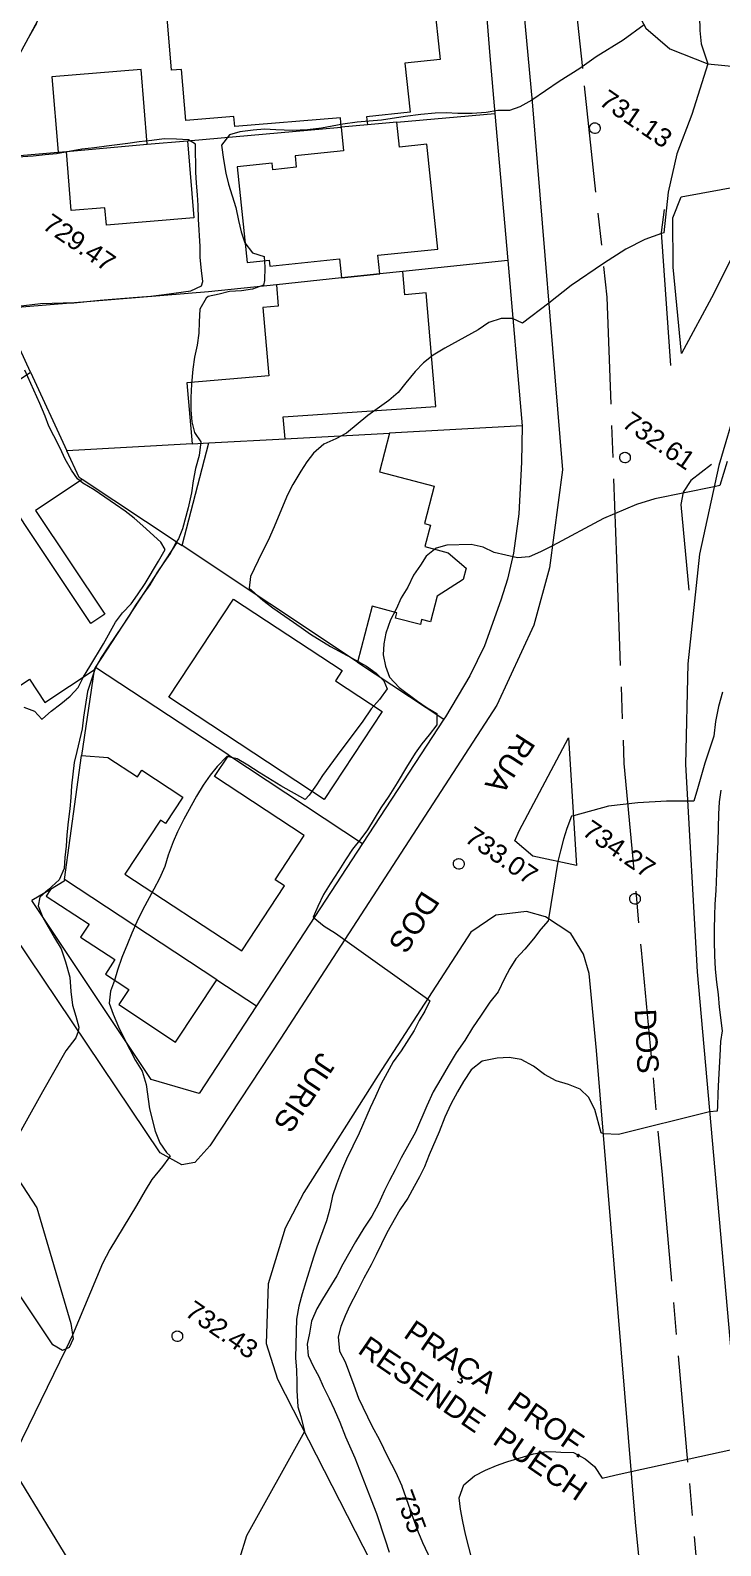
# Model space of a CAD drawing. Header units: metres. Extents: x 322294 to 7190115, y 7390841 to 10157759.
# Drawn here: x 323299.6 to 323364.2, y 7394125.7 to 7394267.6 of the extents above; entities that cross this region are included whole.
import ezdxf
from ezdxf.enums import TextEntityAlignment as Align

# ---------------------------------------------------------------- set-up
doc = ezdxf.new("R2010")
doc.units = ezdxf.units.M
doc.linetypes.add('T09', pattern=[17, 10, -2, 3, -2])
doc.layers.get('0').update_dxf_attribs({"lineweight": 18})
for name, color, linetype, lineweight in [('100_SIST_VIARIO_MEIO_FIO', 1, 'Continuous', 18), ('106_PRACAS_PARQUES_TOP', 7, 'Continuous', 18), ('108_SEP_FIS_CANT_CENT_ILHA', 7, 'Continuous', 18), ('160_P_SIMP_ASF_TOP', 7, 'Continuous', 18), ('206_MURO_E_MURO_ARRIMO', 7, 'Continuous', 18), ('214_PROJ_BEIRAL_EDIF', 10, 'Continuous', 18), ('508_LM_SETOR_FISCAL', 136, 'T09', 18), ('600_CURVA_MESTRA', 14, 'Continuous', 18), ('602_CURVA_MESTRA_TOP', 24, 'Continuous', 18), ('604_CURVA_INTERM', 7, 'Continuous', 18), ('606_PTO_COTADO', 7, 'Continuous', 18), ('608_PTO_COTADO_INTERVIA', 1, 'Continuous', 18), ('624_SEGM_CURVA_MESTRA', 14, 'Continuous', 18), ('626_SEGM_CURVA_INTERM', 7, 'Continuous', 18)]:
    doc.layers.add(name, color=color, linetype=linetype, lineweight=lineweight)
doc.styles.add('Style-Arial', font='arial.ttf', dxfattribs={"height": 1.75})

# ---------------------------------------------------------------- blocks, each defined once
blk = doc.blocks.new('SP10')
at = {"color": 0, "linetype": 'Continuous'}
blk.add_lwpolyline([(-0.03, -0.51), (-0.14, -0.49), (-0.24, -0.46), (-0.31, -0.42), (-0.35, -0.39), (-0.42, -0.31), (-0.47, -0.24), (-0.51, -0.15), (-0.52, -0.09), (-0.52, 0.03), (-0.51, 0.11), (-0.48, 0.2), (-0.44, 0.27), (-0.4, 0.33), (-0.32, 0.39), (-0.23, 0.44), (-0.15, 0.48), (-0.1, 0.48), (-0.03, 0.48), (0.08, 0.48), (0.19, 0.44), (0.27, 0.4), (0.35, 0.32), (0.41, 0.23), (0.46, 0.11), (0.48, 0.03), (0.48, -0.03), (0.47, -0.08), (0.44, -0.21), (0.38, -0.3), (0.31, -0.38), (0.23, -0.44), (0.1, -0.49), (0.02, -0.51)], close=True, dxfattribs=at)

msp = doc.modelspace()

# ---------------------------------------------------------------- linework, layer by layer
at = {"layer": '100_SIST_VIARIO_MEIO_FIO'}
for points in [[(323348.588, 7394329.033), (323354.995, 7394271.887), (323357.194, 7394267.775), (323359.428, 7394265.848), (323363.008, 7394264.434), (323365.883, 7394264.167), (323368.386, 7394264.568), (323372.075, 7394266.161), (323375.566, 7394268.404), (323387.417, 7394285.059), (323395.982, 7394297.361)], [(323340.917, 7394321.395), (323346.534, 7394260.891), (323349.392, 7394226.436), (323348.162, 7394217.253), (323346.7, 7394211.882), (323343.235, 7394204.414), (323323.025, 7394173.216), (323316.35, 7394163.15), (323314.957, 7394161.577), (323313.731, 7394161.365), (323311.705, 7394162.481), (323270.545, 7394223.708), (323248.161, 7394257.158), (323240.175, 7394269.35)], [(323402.467, 7394293.027), (323396.959, 7394284.669), (323379.983, 7394260.392), (323373.124, 7394249.782), (323369.878, 7394242.772), (323365.752, 7394232.659), (323364.018, 7394226.847), (323362.228, 7394218.531), (323361.124, 7394208.274), (323360.9, 7394198.864), (323362.004, 7394179.452), (323367.355, 7394119.089), (323368.904, 7394099.446), (323369.018, 7394079.171), (323369.147, 7394063.997)]]:
    msp.add_lwpolyline(points, dxfattribs=at)
msp.add_lwpolyline([(323356.218, 7394127.898), (323352.586, 7394172.079), (323351.899, 7394179.281), (323351.35, 7394181.098), (323350.169, 7394183.014), (323347.812, 7394184.584), (323346.016, 7394185.087), (323343.136, 7394184.732), (323340.791, 7394183.157), (323332.138, 7394169.77), (323325.166, 7394158.771), (323323.412, 7394155.449), (323321.842, 7394150.211), (323321.637, 7394144.632), (323322.713, 7394141.299), (323351.025, 7394085.911), (323359.667, 7394069.421), (323360.466, 7394069.061), (323361.195, 7394070.512), (323357.191, 7394118.209)], close=True, dxfattribs=at)
at = {"layer": '108_SEP_FIS_CANT_CENT_ILHA'}
for points in [[(323228.882, 7394260.837), (323230.395, 7394261.18), (323239.177, 7394249.01), (323289.733, 7394173.291), (323300.152, 7394157.33), (323303.356, 7394146.502), (323303.557, 7394145.07), (323303.208, 7394144.259), (323302.565, 7394143.993), (323301.66, 7394144.507), (323228.625, 7394254.059), (323227.173, 7394257.198), (323227.685, 7394259.444)], [(323366.127, 7394253.025), (323368.162, 7394253.028), (323368.012, 7394251.912), (323363.559, 7394242.934), (323360.523, 7394237.339), (323359.741, 7394245.426), (323359.717, 7394250.046), (323360.496, 7394251.988)], [(323345.325, 7394192.638), (323349.955, 7394201.335), (323350.705, 7394189.389), (323346.618, 7394190.273), (323344.925, 7394191.716)], [(323319.419, 7393945.96), (323322.303, 7393951.922), (323323.678, 7393957.414), (323323.359, 7393965.977), (323314.908, 7394045.605), (323309.426, 7394099.052), (323307.688, 7394116.227), (323306.417, 7394119.008), (323296.625, 7394134.99), (323295.785, 7394135.517), (323295.012, 7394135.092), (323295.287, 7394129.258), (323304.486, 7394041.215), (323311.65, 7393973.044), (323315.219, 7393944.282), (323315.625, 7393943.21), (323316.598, 7393942.854), (323317.791, 7393943.745)]]:
    msp.add_lwpolyline(points, close=True, dxfattribs=at)
for points in [[(323358.9, 7394250.823), (323358.643, 7394248.645), (323359.504, 7394236.209)], [(323363.354, 7394226.949), (323361.408, 7394225.443), (323360.686, 7394224.341), (323360.478, 7394223.177), (323361.221, 7394215.163)]]:
    msp.add_lwpolyline(points, dxfattribs=at)
at = {"layer": '206_MURO_E_MURO_ARRIMO'}
for p, q in [((323341.902, 7394273.638), (323342.569, 7394265.202)), ((323342.569, 7394265.202), (323343.046, 7394259.788)), ((323343.046, 7394259.788), (323344.259, 7394246.034)), ((323344.259, 7394246.034), (323345.624, 7394230.548)), ((323345.624, 7394230.548), (323345.546, 7394227.169)), ((323345.546, 7394227.169), (323345.315, 7394222.331)), ((323345.315, 7394222.331), (323344.814, 7394218.636)), ((323344.814, 7394218.636), (323344.235, 7394216.208)), ((323344.235, 7394216.208), (323343.615, 7394214.232)), ((323343.615, 7394214.232), (323342.076, 7394209.961)), ((323342.076, 7394209.961), (323340.723, 7394207.158)), ((323340.723, 7394207.158), (323338.423, 7394203.302)), ((323338.282, 7394203.087), (323330.666, 7394191.465)), ((323338.423, 7394203.302), (323338.282, 7394203.087)), ((323330.666, 7394191.465), (323320.731, 7394176.249)), ((323310.88, 7394169.343), (323299.689, 7394186.12)), ((323320.731, 7394176.249), (323315.371, 7394168.041)), ((323315.371, 7394168.041), (323310.88, 7394169.343))]:
    msp.add_line(p, q, dxfattribs=at)
for points in [[(323333.869, 7394258.98), (323343.046, 7394259.788)], [(323314.262, 7394257.252), (323328.663, 7394258.521)], [(323293.143, 7394255.392), (323302.158, 7394256.186)], [(323344.259, 7394246.034), (323334.448, 7394245.01)], [(323322.594, 7394243.772), (323316.243, 7394243.109), (323296.843, 7394241.515)], [(323299.581, 7394235.581), (323302.973, 7394228.229)], [(323345.624, 7394230.548), (323333.194, 7394229.872)], [(323314.703, 7394228.867), (323302.973, 7394228.229)], [(323304.399, 7394225.547), (323304.126, 7394225.729), (323302.973, 7394228.229)], [(323313.311, 7394219.64), (323313.764, 7394219.34)], [(323330.202, 7394208.443), (323338.282, 7394203.087)], [(323302.747, 7394188.084), (323304.361, 7394199.689)], [(323318.13, 7394199.715), (323330.666, 7394191.465)], [(323301.459, 7394187.144), (323299.689, 7394186.12)], [(323317.006, 7394178.7), (323320.731, 7394176.249)]]:
    msp.add_lwpolyline(points, dxfattribs=at)
at = {"layer": '214_PROJ_BEIRAL_EDIF'}
for points in [[(323285.1, 7394260.472), (323293.79, 7394267.206), (323292.726, 7394268.579), (323299.112, 7394273.528), (323298.335, 7394274.531), (323300.909, 7394276.526), (323302.922, 7394273.436), (323301.082, 7394270.042), (323293.143, 7394255.392), (323291.778, 7394252.872)], [(323331.124, 7394258.738), (323328.663, 7394258.521), (323328.59, 7394259.405), (323318.694, 7394258.592), (323318.617, 7394259.53), (323314.103, 7394259.159), (323313.711, 7394263.931), (323312.776, 7394263.854), (323312.187, 7394271.02), (323313.403, 7394271.127), (323315.66, 7394271.326), (323315.874, 7394269.272), (323317.738, 7394269.467), (323317.648, 7394270.336), (323334.133, 7394271.674), (323334.301, 7394270.114), (323337.352, 7394270.432), (323337.934, 7394264.859), (323334.638, 7394264.515), (323335.117, 7394259.928), (323331.044, 7394259.502)], [(323302.158, 7394256.186), (323302.935, 7394256.254), (323310.495, 7394256.92), (323309.921, 7394263.914), (323301.579, 7394263.228)], [(323328.685, 7394244.408), (323332.291, 7394244.784), (323332.109, 7394246.526), (323337.72, 7394247.112), (323336.695, 7394256.928), (323334.111, 7394256.658), (323333.869, 7394258.98), (323331.124, 7394258.738), (323328.663, 7394258.521), (323328.895, 7394256.296), (323324.341, 7394255.821), (323324.451, 7394254.764), (323322.28, 7394254.537), (323322.217, 7394255.141), (323318.927, 7394254.797), (323319.86, 7394245.86), (323321.917, 7394246.075), (323321.977, 7394245.507), (323328.499, 7394246.188)], [(323302.935, 7394256.254), (323310.495, 7394256.92), (323314.262, 7394257.252), (323314.857, 7394250.021), (323306.68, 7394249.349), (323306.547, 7394250.962), (323303.391, 7394250.703)], [(323334.448, 7394245.01), (323332.291, 7394244.784), (323328.685, 7394244.408), (323322.594, 7394243.772), (323322.766, 7394241.772), (323321.324, 7394241.647), (323321.877, 7394235.242), (323314.21, 7394234.58), (323314.703, 7394228.867), (323316.272, 7394228.952), (323323.409, 7394229.34), (323323.23, 7394231.406), (323337.523, 7394232.367), (323336.61, 7394242.999), (323334.636, 7394242.829)], [(323305.521, 7394207.708), (323305.66, 7394207.921), (323313.311, 7394219.64), (323304.399, 7394225.547), (323300.042, 7394222.637), (323306.535, 7394212.915), (323305.226, 7394212.041), (323292.613, 7394230.927), (323299.581, 7394235.581), (323298.07, 7394238.856), (323295.867, 7394237.369), (323286.825, 7394231.261), (323281.17, 7394227.442), (323282.457, 7394225.515), (323280.756, 7394224.379), (323294.631, 7394203.602), (323299.465, 7394206.831), (323300.927, 7394204.641)], [(323330.202, 7394208.443), (323313.764, 7394219.34), (323316.272, 7394228.952), (323323.409, 7394229.34), (323333.194, 7394229.872), (323332.249, 7394226.251), (323337.368, 7394224.915), (323336.452, 7394221.402), (323337.016, 7394221.255), (323336.493, 7394219.248), (323338.676, 7394218.678), (323340.379, 7394217.234), (323340.101, 7394216.168), (323337.655, 7394214.624), (323337.023, 7394212.2), (323336.198, 7394212.415), (323336.079, 7394211.956), (323333.743, 7394212.565), (323333.872, 7394213.058), (323331.563, 7394213.66)], [(323328.753, 7394207.638), (323328.122, 7394206.679), (323332.498, 7394203.8), (323327.086, 7394195.577), (323312.542, 7394205.148), (323318.584, 7394214.329)], [(323305.521, 7394207.708), (323304.361, 7394199.689), (323306.811, 7394199.514), (323309.577, 7394197.694), (323309.991, 7394198.325), (323313.835, 7394195.795), (323312.215, 7394193.333), (323311.731, 7394193.651), (323308.404, 7394188.594), (323319.351, 7394181.39), (323323.36, 7394187.482), (323322.48, 7394188.061), (323325.2, 7394192.194), (323316.813, 7394197.713), (323318.13, 7394199.715), (323305.66, 7394207.921)], [(323317.006, 7394178.7), (323302.747, 7394188.084), (323302.723, 7394187.913), (323301.459, 7394187.144), (323301.054, 7394186.529), (323305.056, 7394183.896), (323304.263, 7394182.691), (323307.477, 7394180.577), (323306.589, 7394179.229), (323308.772, 7394177.792), (323307.837, 7394176.371), (323313.165, 7394172.864)]]:
    msp.add_lwpolyline(points, close=True, dxfattribs=at)
at = {"layer": '508_LM_SETOR_FISCAL'}
msp.add_lwpolyline([(323343.065, 7394332.724), (323344.391, 7394325.283), (323348.357, 7394290.868), (323351.423, 7394262.391), (323353.555, 7394242.594), (323354.441, 7394218.108), (323355.134, 7394198.946), (323356.756, 7394181.451), (323358.706, 7394160.425), (323363.917, 7394101.855), (323364.928, 7394081.592), (323364.896, 7394060.351), (323367.232, 7394034.125), (323410.022, 7393965.034), (323429.652, 7393918.888), (323443.08, 7393868.642), (323448.918, 7393847.221), (323455.854, 7393821.418), (323456.737, 7393818.131), (323467.637, 7393781.957), (323472.177, 7393766.89), (323473.045, 7393761.884)], dxfattribs=at)
at = {"layer": '600_CURVA_MESTRA'}
for points, elevation in [([(323299.498, 7394267.097), (323300.167, 7394268.251)], 730), ([(323298.428, 7394241.77), (323300.504, 7394241.996), (323301.599, 7394242.055), (323302.636, 7394242.086), (323303.642, 7394242.08), (323306.101, 7394242.312), (323307.209, 7394242.428), (323309.604, 7394242.607), (323310.844, 7394242.706), (323312.091, 7394242.849), (323314.582, 7394243.206), (323315.589, 7394243.667), (323315.722, 7394244.061), (323315.585, 7394245.106), (323315.467, 7394246.308), (323315.474, 7394247.347), (323315.309, 7394249.898), (323315.283, 7394251.19), (323315.226, 7394252.192), (323315.125, 7394253.288), (323315.067, 7394254.321), (323315.017, 7394256.917), (323314.358, 7394257.338), (323313.231, 7394257.404), (323312.096, 7394257.419), (323310.947, 7394257.265), (323309.743, 7394257.136), (323308.684, 7394256.981), (323306.681, 7394256.739), (323305.563, 7394256.581), (323304.369, 7394256.454), (323301.999, 7394256.036), (323300.949, 7394255.94), (323299.81, 7394255.807), (323297.397, 7394255.658)], 730), ([(323298.94, 7394204.223), (323299.957, 7394203.849), (323300.629, 7394203.106), (323300.684, 7394203.137), (323301.514, 7394203.849), (323302.424, 7394204.528), (323303.278, 7394205.254), (323304.027, 7394206.069), (323304.532, 7394207.05), (323305.139, 7394208.023), (323306.397, 7394210.145), (323307.535, 7394212.16), (323308.173, 7394213.035), (323308.993, 7394213.896), (323309.608, 7394214.748), (323310.312, 7394215.801), (323311.569, 7394217.885), (323312.169, 7394218.98), (323311.768, 7394219.664), (323310.091, 7394221.191), (323309.273, 7394221.907), (323308.425, 7394222.575), (323307.52, 7394223.186), (323306.548, 7394223.876), (323305.522, 7394224.555), (323304.462, 7394225.196), (323303.983, 7394225.579), (323303.42, 7394226.419), (323302.832, 7394227.447), (323302.352, 7394228.466), (323301.75, 7394229.612), (323301.304, 7394230.52), (323300.956, 7394231.468), (323300.448, 7394232.648), (323299.041, 7394235.759)], 730), ([(323364.216, 7394196.455), (323364.056, 7394195.355), (323363.999, 7394194.21), (323363.949, 7394191.634), (323363.828, 7394189.471), (323363.745, 7394187.057), (323363.66, 7394185.758), (323363.636, 7394184.699), (323363.575, 7394183.427), (323363.576, 7394182.319), (323363.627, 7394180.972), (323363.698, 7394179.693), (323363.795, 7394178.475), (323363.95, 7394177.305), (323364.055, 7394176.128), (323364.335, 7394173.905), (323364.18, 7394172.917), (323364.134, 7394171.558), (323363.988, 7394169.348), (323363.934, 7394168.041), (323363.908, 7394166.855), (323363.872, 7394166.395), (323363.167, 7394166.331), (323354.618, 7394164.21), (323353.229, 7394164.26), (323353.001, 7394164.379), (323352.42, 7394166.561), (323351.833, 7394167.708), (323351.051, 7394168.451), (323349.955, 7394168.886), (323348.805, 7394169.22), (323347.689, 7394169.822), (323346.671, 7394170.601), (323345.511, 7394171.244), (323344.395, 7394171.429), (323343.261, 7394171.368), (323341.87, 7394171.07), (323340.841, 7394170.258), (323340.129, 7394169.172), (323339.565, 7394168.208), (323338.933, 7394167.056), (323338.38, 7394165.819), (323337.847, 7394164.453), (323336.905, 7394162.296), (323336.475, 7394161.192), (323336.005, 7394160.253), (323335.511, 7394159.325), (323334.895, 7394158.247), (323334.153, 7394157.15), (323332.939, 7394154.988), (323331.95, 7394152.929), (323331.478, 7394152.015), (323330.79, 7394150.76), (323330.145, 7394149.457), (323329.466, 7394148.202), (323329.025, 7394147.233), (323328.643, 7394146.246), (323328.394, 7394145.275), (323328.511, 7394143.935), (323329.033, 7394142.915), (323329.836, 7394140.747), (323330.294, 7394139.536), (323331.538, 7394136.943), (323332.245, 7394135.613), (323333.005, 7394134.045), (323333.765, 7394132.611), (323334.332, 7394131.309)], 735), ([(323336.062, 7394126.526), (323336.277, 7394125.998), (323337.317, 7394123.815)], 735)]:
    msp.add_lwpolyline(points, dxfattribs=dict(at, elevation=elevation))
at = {"layer": '604_CURVA_INTERM', "flags": 128}
for points, elevation in [([(323362.222, 7394268.91), (323362.244, 7394267.585), (323362.382, 7394266.316), (323363.002, 7394264.435), (323361.491, 7394259.698), (323360.099, 7394256.032), (323359.284, 7394252.437), (323358.865, 7394248.633), (323358.649, 7394248.564), (323357.105, 7394247.995), (323355.312, 7394247.111), (323353.216, 7394245.744), (323350.186, 7394243.68), (323348.098, 7394242.039), (323345.645, 7394240.156), (323344.714, 7394240.601), (323344.29, 7394240.607), (323343.642, 7394240.617), (323342.496, 7394240.234), (323341.483, 7394239.553), (323338.37, 7394237.824), (323337.286, 7394237.17), (323336.365, 7394236.453), (323335.591, 7394235.647), (323334.731, 7394234.571), (323333.987, 7394233.692), (323333.119, 7394232.916), (323331.155, 7394231.531), (323329.169, 7394229.883), (323328.171, 7394229.35), (323327.053, 7394228.829), (323326.075, 7394227.993), (323325.444, 7394227.182), (323324.877, 7394226.302), (323324.148, 7394225.056), (323323.645, 7394224.099), (323323.226, 7394223.131), (323322.382, 7394221.087), (323321.826, 7394219.808), (323321.248, 7394218.665), (323320.18, 7394216.436), (323320.05, 7394215.373), (323321.316, 7394214.233), (323322.27, 7394213.522), (323324.916, 7394211.662), (323325.794, 7394211.04), (323327.68, 7394209.911), (323329.963, 7394208.646), (323331.029, 7394208.057), (323331.949, 7394207.402), (323332.674, 7394206.686), (323332.967, 7394205.947), (323332.267, 7394204.937), (323331.488, 7394204.055), (323330.689, 7394202.912), (323328.284, 7394199.7), (323326.918, 7394197.83), (323326.351, 7394196.95), (323325.673, 7394195.967), (323325.285, 7394195.563), (323323.019, 7394196.841), (323320.981, 7394198.088), (323319.927, 7394198.793), (323318.918, 7394199.391), (323317.969, 7394199.605), (323317.055, 7394198.663), (323316.397, 7394197.837), (323315.751, 7394196.921), (323315.122, 7394195.886), (323313.938, 7394193.736), (323313.333, 7394192.546), (323312.933, 7394191.619), (323312.477, 7394190.364), (323312.161, 7394189.296), (323311.655, 7394188.184), (323311.135, 7394187.17), (323310.073, 7394185.199), (323309.54, 7394184.123), (323309.051, 7394183.042), (323308.641, 7394182.07), (323308.131, 7394180.782), (323307.73, 7394179.606), (323307.445, 7394178.623), (323307.077, 7394177.634), (323306.945, 7394176.492), (323307.307, 7394175.464), (323307.805, 7394174.285), (323308.273, 7394173.324), (323308.867, 7394172.157), (323309.414, 7394171.151), (323310.025, 7394170.128), (323310.391, 7394168.878), (323310.728, 7394166.598), (323311.256, 7394164.515), (323311.676, 7394163.437), (323312.306, 7394162.529), (323312.658, 7394162.203), (323312.53, 7394162.027), (323311.924, 7394161.197), (323310.949, 7394159.993), (323310.304, 7394158.979), (323309.504, 7394157.567), (323307.016, 7394153.435), (323306.3, 7394152.128), (323303.508, 7394145.417), (323302.868, 7394144.117), (323297.64, 7394133.333)], 732), ([(323357.026, 7394268.09), (323355.062, 7394266.664), (323352.533, 7394265.117), (323351.027, 7394264.023), (323349.086, 7394262.783), (323346.519, 7394261.053), (323345.407, 7394260.431), (323344.419, 7394260.082), (323343.321, 7394260.068), (323342.256, 7394259.896), (323340.938, 7394259.788), (323339.588, 7394259.812), (323338.509, 7394259.852), (323337.451, 7394259.816), (323336.117, 7394259.694), (323334.665, 7394259.508), (323332.427, 7394259.185), (323331.286, 7394259.091), (323330.174, 7394258.977), (323328.818, 7394258.794), (323326.835, 7394258.432), (323325.525, 7394258.285), (323324.121, 7394258.219), (323322.539, 7394258.267), (323321.482, 7394258.319), (323320.41, 7394258.25), (323319.175, 7394258.098), (323318.203, 7394257.816), (323317.467, 7394256.834), (323317.634, 7394255.49), (323317.862, 7394254.218), (323318.118, 7394253.176), (323318.793, 7394250.993), (323319.045, 7394249.789), (323319.297, 7394248.722), (323319.64, 7394247.705), (323320.358, 7394246.767), (323321.44, 7394246.412), (323321.531, 7394245.405), (323321.487, 7394244.169), (323321.385, 7394243.74), (323320.346, 7394243.363), (323319.333, 7394243.206), (323318.219, 7394243.137), (323317.231, 7394242.876), (323316.21, 7394242.668), (323316.008, 7394242.506), (323315.442, 7394241.467), (323315.358, 7394240.295), (323315.33, 7394239.237), (323315.178, 7394238.115), (323314.942, 7394236.973), (323314.766, 7394235.852), (323314.635, 7394234.467), (323314.597, 7394233.204), (323314.599, 7394232.054), (323314.665, 7394230.943), (323314.928, 7394229.921), (323315.526, 7394229.063), (323315.36, 7394227.773), (323315.035, 7394226.555), (323314.8, 7394225.408), (323314.64, 7394224.28), (323314.322, 7394222.878), (323313.791, 7394220.919), (323313.422, 7394219.98), (323313.205, 7394219.666), (323312.637, 7394218.602), (323312.056, 7394217.773), (323311.417, 7394216.792), (323310.759, 7394215.684), (323310.02, 7394214.676), (323309.391, 7394213.77), (323308.834, 7394212.841), (323308.163, 7394211.809), (323306.838, 7394209.863), (323306.203, 7394208.862), (323305.634, 7394207.828), (323304.909, 7394205.699), (323304.55, 7394203.266), (323304.416, 7394202.188), (323303.916, 7394200.072), (323303.671, 7394199.042), (323303.423, 7394196.862), (323303.354, 7394195.762), (323303.258, 7394194.687), (323303.102, 7394193.491), (323302.988, 7394192.269), (323302.911, 7394191.189), (323302.787, 7394190.139), (323302.711, 7394189.118), (323302.271, 7394188.059), (323301.214, 7394187.119), (323300.461, 7394186.438), (323300.284, 7394185.631), (323300.727, 7394184.521), (323301.806, 7394182.624), (323302.439, 7394181.588), (323302.862, 7394180.374), (323303.241, 7394178.933), (323303.357, 7394177.584), (323303.518, 7394176.33), (323303.817, 7394175.297), (323304.089, 7394174.266), (323304.052, 7394173.865), (323303.825, 7394173.25), (323302.885, 7394172.037), (323300.702, 7394168.189), (323297.185, 7394161.875)], 731), ([(323364.808, 7394227.23), (323364.134, 7394224.957), (323363.585, 7394224.838), (323358.05, 7394223.723), (323356.313, 7394223.2), (323353.216, 7394221.895), (323348.437, 7394219.307), (323347.343, 7394218.75), (323346.265, 7394218.3), (323345.187, 7394218.205), (323342.979, 7394218.684), (323341.973, 7394219.196), (323340.847, 7394219.434), (323338.573, 7394219.397), (323337.55, 7394219.105), (323336.616, 7394218.368), (323336.088, 7394217.503), (323335.435, 7394216.575), (323334.901, 7394215.458), (323334.291, 7394214.463), (323333.81, 7394213.4), (323333.298, 7394212.398), (323332.834, 7394211.146), (323332.649, 7394210.131), (323332.586, 7394209.131), (323332.822, 7394208.062), (323333.177, 7394207.028), (323334.09, 7394206.048), (323335.813, 7394204.791), (323336.713, 7394204.166), (323337.619, 7394203.612), (323337.61, 7394202.566), (323336.905, 7394201.627), (323336.231, 7394200.773), (323335.58, 7394199.915), (323334.766, 7394198.598), (323333.903, 7394197.133), (323333.12, 7394195.886), (323332.369, 7394194.796), (323331.13, 7394192.74), (323330.5, 7394191.902), (323329.715, 7394190.936), (323329.063, 7394189.937), (323328.456, 7394188.919), (323327.633, 7394187.677), (323327.018, 7394186.674), (323326.464, 7394185.545), (323326.047, 7394184.544), (323327.058, 7394183.718), (323328.127, 7394183.058), (323328.994, 7394182.434), (323336.749, 7394176.903), (323336.953, 7394176.718), (323336.5, 7394175.76), (323335.971, 7394174.882), (323335.487, 7394173.956), (323334.27, 7394172.054), (323333.536, 7394171.006), (323332.966, 7394169.996), (323332.405, 7394168.948), (323331.884, 7394167.781), (323331.379, 7394166.704), (323330.36, 7394164.342), (323329.177, 7394161.893), (323328.707, 7394160.794), (323328.225, 7394159.56), (323327.865, 7394158.476), (323327.592, 7394157.25), (323327.287, 7394156.13), (323326.396, 7394153.654), (323326.062, 7394152.711), (323325.368, 7394150.425), (323325.003, 7394149.289), (323324.693, 7394148.15), (323324.48, 7394146.908), (323324.436, 7394145.755), (323324.387, 7394143.303), (323324.468, 7394142.157), (323324.51, 7394141.025), (323324.521, 7394140.238), (323324.595, 7394138.721), (323324.887, 7394137.818), (323325.216, 7394136.403), (323319.814, 7394126.62), (323319.142, 7394124.518)], 733), ([(323364.385, 7394205.618), (323364.011, 7394204.277), (323363.7, 7394202.861), (323363.55, 7394201.511), (323362.729, 7394198.983), (323362.03, 7394196.579), (323361.674, 7394195.42), (323361.096, 7394195.412), (323359.137, 7394195.403), (323356.447, 7394195.252), (323353.695, 7394194.937), (323350.413, 7394194.04), (323350.236, 7394193.998), (323349.807, 7394192.853), (323349.469, 7394191.864), (323349.191, 7394190.768), (323348.955, 7394189.768), (323348.069, 7394184.412), (323348.038, 7394184.197), (323347.368, 7394183.432), (323346.673, 7394182.516), (323345.87, 7394181.544), (323345.018, 7394180.667), (323344.464, 7394179.74), (323343.958, 7394178.826), (323343.37, 7394177.568), (323342.584, 7394176.609), (323341.786, 7394175.382), (323340.955, 7394174.188), (323340.231, 7394173.011), (323339.441, 7394171.858), (323338.685, 7394170.607), (323338.007, 7394169.421), (323337.269, 7394168.192), (323336.693, 7394166.906), (323335.631, 7394164.434), (323334.294, 7394162.035), (323333.716, 7394160.89), (323333.188, 7394159.894), (323332.718, 7394158.966), (323332.154, 7394157.711), (323331.526, 7394156.561), (323330.8, 7394155.438), (323330.008, 7394154.148), (323328.822, 7394152.071), (323328.257, 7394150.966), (323326.903, 7394148.783), (323326.382, 7394147.874), (323325.883, 7394146.736), (323325.69, 7394145.607), (323325.482, 7394144.585), (323325.571, 7394143.523), (323326.069, 7394142.443), (323326.566, 7394141.55), (323326.973, 7394140.62), (323327.542, 7394139.479), (323328.006, 7394138.493), (323328.539, 7394137.286), (323329.077, 7394135.893), (323329.958, 7394133.94), (323331.486, 7394129.991), (323331.958, 7394128.727), (323332.798, 7394126.27), (323333.168, 7394125.109)], 734), ([(323348.756, 7394134.496), (323349.232, 7394134.474), (323350.405, 7394134.448), (323351.512, 7394133.833), (323352.398, 7394133.109), (323353.098, 7394132.041), (323354.286, 7394132.299), (323355.827, 7394132.656), (323365.955, 7394134.879)], 736)]:
    msp.add_lwpolyline(points, dxfattribs=dict(at, elevation=elevation))
at = {"layer": '604_CURVA_INTERM', "elevation": 736}
msp.add_lwpolyline([(323340.924, 7394124.368), (323340.314, 7394126.801), (323340.062, 7394127.969), (323339.836, 7394129.114), (323339.721, 7394130.195), (323340.151, 7394131.414), (323341.156, 7394132.258), (323342.168, 7394132.778), (323343.201, 7394133.205), (323344.081, 7394133.532)], dxfattribs=at)
at = {"layer": '624_SEGM_CURVA_MESTRA', "elevation": 735}
msp.add_lwpolyline([(323334.332, 7394131.309), (323334.344, 7394131.282), (323335.111, 7394129.067), (323335.511, 7394128.011), (323335.877, 7394126.982), (323336.062, 7394126.526)], dxfattribs=at)
at = {"layer": '626_SEGM_CURVA_INTERM', "elevation": 736}
msp.add_lwpolyline([(323344.081, 7394133.532), (323344.27, 7394133.603), (323346.662, 7394134.3), (323347.886, 7394134.535), (323348.756, 7394134.496)], dxfattribs=at)

# ---------------------------------------------------------------- block references
at = {"layer": '608_PTO_COTADO_INTERVIA', "rotation": 325.5688295630279}
for p in [(323352.445, 7394258.418, 731.126), (323355.269, 7394227.575, 732.61), (323339.703, 7394189.533, 733.075), (323356.204, 7394186.267, 734.271), (323313.349, 7394145.311, 732.431)]:
    msp.add_blockref('SP10', p, dxfattribs=at)

# ---------------------------------------------------------------- texts
at = {"layer": '106_PRACAS_PARQUES_TOP', "style": 'Style-Arial'}
for s, p in [('PRAÇA', (323334.398, 7394145.296)), ('RESENDE', (323330.107, 7394143.813)), ('PROF.', (323344.055, 7394138.626)), ('PUECH', (323342.729, 7394135.33))]:
    msp.add_text(s, height=2, rotation=325.56883, dxfattribs=at).set_placement(p)
at = {"layer": '160_P_SIMP_ASF_TOP', "style": 'Style-Arial'}
for s, rotation, p in [('RUA', 237.12432, (323346.091, 7394201.361)), ('DOS', 237.12432, (323337.139, 7394186.609)), ('DOS', 272.72396, (323357.144, 7394175.974)), ('JURIS', 236.62298, (323327.517, 7394171.481))]:
    msp.add_text(s, height=2, rotation=rotation, dxfattribs=at).set_placement(p, align=Align.MIDDLE_LEFT)
at = {"layer": '602_CURVA_MESTRA_TOP', "style": 'Style-Arial'}
msp.add_text('735', height=1.75, rotation=290.76696, dxfattribs=at).set_placement((323335.168, 7394128.916), align=Align.MIDDLE_CENTER)
at = {"layer": '606_PTO_COTADO', "style": 'Style-Arial'}
msp.add_text('729.47', height=1.75, rotation=325.56883, dxfattribs=at).set_placement((323304.151, 7394247.705, 729.47), align=Align.MIDDLE_CENTER)
at = {"layer": '608_PTO_COTADO_INTERVIA', "style": 'Style-Arial'}
for s, p in [('731.13', (323356.278, 7394259.307, 731.126)), ('732.61', (323358.422, 7394229.161, 732.61)), ('734.27', (323354.69, 7394190.939, 734.271)), ('733.07', (323343.688, 7394190.317, 733.075)), ('732.43', (323317.501, 7394145.936, 732.431))]:
    msp.add_text(s, height=1.75, rotation=325.56883, dxfattribs=at).set_placement(p, align=Align.MIDDLE_CENTER)

doc.saveas('drawing.dxf')
